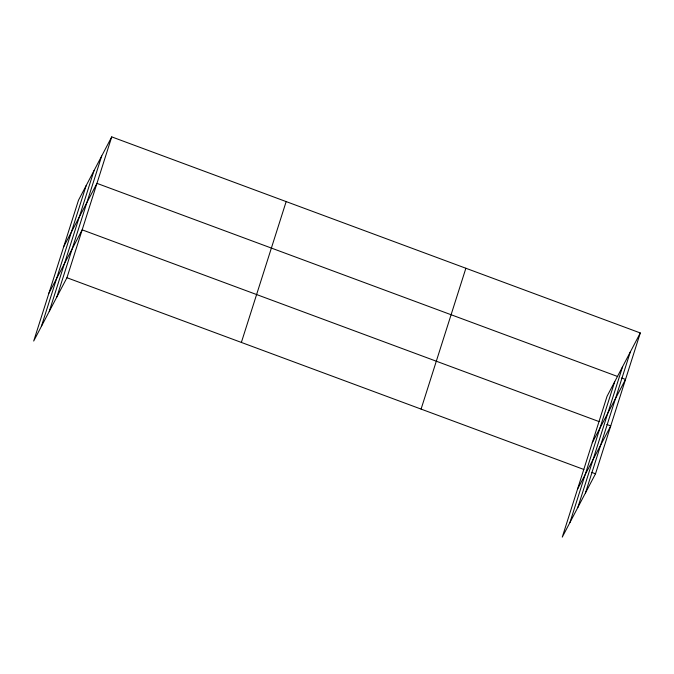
<?xml version="1.0" encoding="UTF-8"?>
<svg xmlns="http://www.w3.org/2000/svg" width="674" height="674" viewBox="0 0 674 674"><rect width="100%" height="100%" fill="white"/><g stroke="black" fill="none" stroke-linecap="round" stroke-linejoin="round"><path stroke-width="1.01" d="M41.358 326.46L86.146 185.62M49.244 311.439L94.04 170.589M56.902 296.855L101.69 156.006M111.732 136.881L78.496 200.203L33.7 341.044L66.945 277.73L111.732 136.881L640.3 332.956L595.504 473.797L562.268 537.119L607.055 396.27L640.3 332.956M241.368 342.434L286.164 201.585M421.082 409.093L465.877 268.252M569.926 522.535L614.713 381.686M577.812 507.505L622.599 366.664M585.47 492.921L630.257 352.081M63.71 246.684L96.955 183.362L617.763 376.555M48.932 293.156L82.169 229.842L599.11 421.595M592.278 442.751L625.523 379.437L621.639 377.996M577.492 489.231L610.737 425.909L606.861 424.477M66.945 277.73L583.878 469.483M591.629 472.364L595.504 473.797"/></g></svg>
